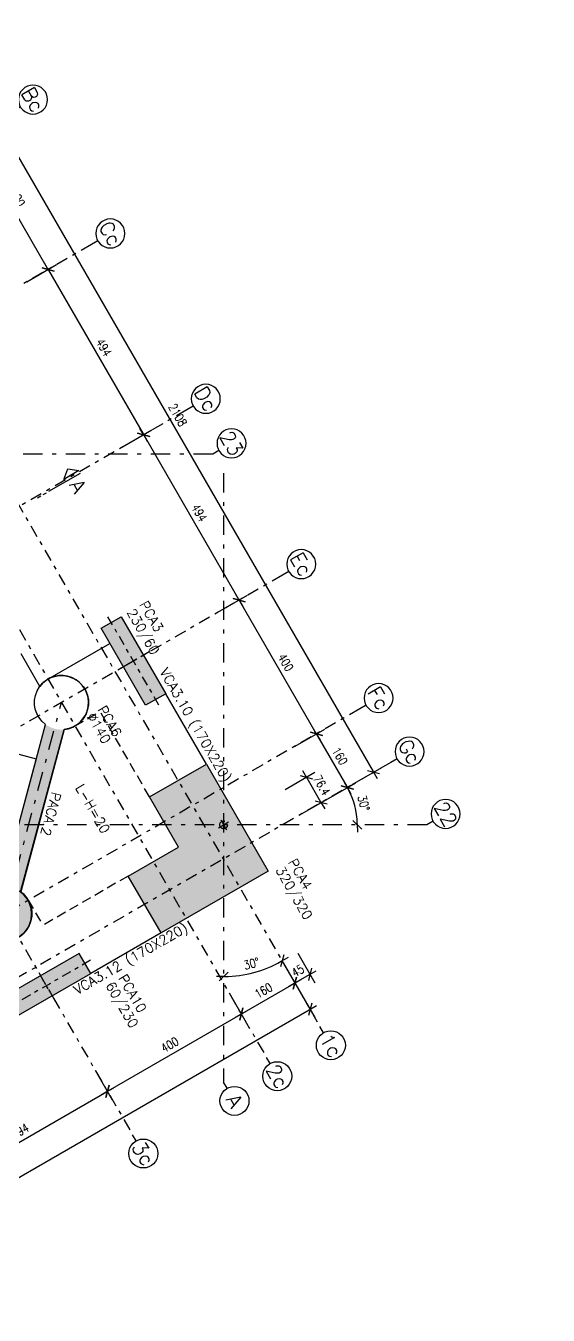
# Model space of a CAD drawing. Header units: metres. Extents: x 661733 to 661987, y 8168511 to 8168781.
# Drawn here: x 661953.37 to 661966.88, y 8168592.1 to 8168625.46 of the extents above; entities that cross this region are included whole.
import ezdxf
from ezdxf.enums import TextEntityAlignment as Align

# ---------------------------------------------------------------- set-up
doc = ezdxf.new("R2010")
doc.units = ezdxf.units.M
doc.header["$MEASUREMENT"] = 0
doc.linetypes.add('SPX-CAMPANARIO$0$DASHDOT2', pattern=[0.5, 0.25, -0.125, 0, -0.125])
doc.linetypes.add('SPX-CAMPANARIO$0$HIDDEN2', pattern=[0.1875, 0.125, -0.0625])
doc.layers.get('0').update_dxf_attribs({"linetype": 'CONTINUOUS'})
doc.layers.get('Defpoints').update_dxf_attribs({"linetype": 'CONTINUOUS'})
for name, color, linetype in [('SPX-CAMPANARIO$0$SP 00 Me1', 9, 'SPX-CAMPANARIO$0$DASHDOT2'), ('SPX-CAMPANARIO$0$SP0Me1', 9, 'SPX-CAMPANARIO$0$DASHDOT2'), ('SPX-CAMPANARIO$0$SP1CRT1', 3, 'CONTINUOUS'), ('SPX-CAMPANARIO$0$SP1INV1', 5, 'SPX-CAMPANARIO$0$HIDDEN2'), ('SPX-CAMPANARIO$0$SP1VST1', 2, 'CONTINUOUS'), ('SPX-CAMPANARIO$0$SP1VST3', 5, 'CONTINUOUS'), ('SPX-CAMPANARIO$0$SP3HT2', 254, 'CONTINUOUS'), ('SPX-CAMPANARIO$0$SP4DIM1', 5, 'CONTINUOUS'), ('SPX-CAMPANARIO$0$SP4TXT 2', 2, 'CONTINUOUS'), ('SPX-CAMPANARIO$0$SP4TXT4', 4, 'CONTINUOUS')]:
    doc.layers.add(name, color=color, linetype=linetype)
doc.styles.add('SPX-CAMPANARIO$0$SP_T-Geral', font='romans.shx')
doc.styles.add('SPX-CAMPANARIO$0$SP_TD_w.8', font='romans.shx', dxfattribs={"width": 0.8})
doc.dimstyles.new('SPX-CAMPANARIO$0$SP_D125cm_18', dxfattribs={"dimtxt": 0.225, "dimasz": 0.025, "dimexe": 0.25, "dimexo": 0.125, "dimgap": 0.125, "dimtad": 1, "dimdec": 1, "dimlfac": 100, "dimdsep": 46, "dimtxsty": 'SPX-CAMPANARIO$0$SP_TD_w.8', "dimblk": 'SPX-CAMPANARIO$0$TIC', "dimcen": 0.0125, "dimdle": 0.125, "dimclrt": 2, "dimadec": 3, "dimazin": 2, "dimtfac": 1, "dimtdec": 1, "dimtmove": 0, "dimatfit": 3, "dimfxl": 0.2, "dimtolj": 1, "dimtzin": 0, "dimarcsym": 0})

# ---------------------------------------------------------------- blocks, each defined once
blk = doc.blocks.new('*U61')
at = {"layer": 'SPX-CAMPANARIO$0$SP 00 Me1', "color": 0, "linetype": 'Continuous'}
blk.add_line((8.374916364184052e-15, -0.1500000000000909), (0, 0), dxfattribs=at)
blk.add_circle((2.512474909253946e-14, -0.4500000000000455), 0.3, dxfattribs=at)
at = {"layer": 'SPX-CAMPANARIO$0$SP 00 Me1', "color": 0, "linetype": 'Continuous', "style": 'SPX-CAMPANARIO$0$SP_T-Geral'}
blk.add_attdef('EIXO?', text='', height=0.3, dxfattribs=at).set_placement((2.512474909253692e-14, -0.45), align=Align.MIDDLE_CENTER)
blk = doc.blocks.new('SPX-CAMPANARIO$0$TIC')
at = {"color": 2, "linetype": 'Continuous'}
blk.add_line((4.59619407771256, 4.596194077712564), (-4.596194077712553, -4.596194077712553), dxfattribs=at)
at = {"color": 5}
blk.add_line((-1, 0), (7.5, 0), dxfattribs=at)
blk = doc.blocks.new('*D78')
at = {"layer": 'Defpoints', "color": 0, "linetype": 'Continuous', "transparency": 16777216}
for p in [(10.53933982830495, 15.02651978017764), (-10.53933983296156, 14.26674297356726), (10.53933982830495, 14.26674296129786)]:
    blk.add_point(p, dxfattribs=at)
at = {"layer": 'SPX-CAMPANARIO$0$SP4DIM1', "color": 0, "linetype": 'Continuous', "lineweight": -2, "transparency": 16777216}
for p, q in [((-10.53933983296156, 14.39174297356726), (-10.53933983296156, 15.27651978017764)), ((-10.51433983296156, 15.02651978017764), (10.51433982830495, 15.02651978017764)), ((10.53933982830495, 14.39174296129786), (10.53933982830495, 15.27651978017764))]:
    blk.add_line(p, q, dxfattribs=at)
at = {"layer": 'SPX-CAMPANARIO$0$SP4DIM1', "color": 0, "linetype": 'Continuous', "lineweight": -2, "transparency": 16777216, "xscale": 0.025, "yscale": 0.025, "zscale": 0.025, "rotation": 180}
blk.add_blockref('SPX-CAMPANARIO$0$TIC', (-10.53933983296156, 15.02651978017764), dxfattribs=at)
at = {"layer": 'SPX-CAMPANARIO$0$SP4DIM1', "color": 0, "linetype": 'Continuous', "lineweight": -2, "transparency": 16777216, "xscale": 0.025, "yscale": 0.025, "zscale": 0.025}
blk.add_blockref('SPX-CAMPANARIO$0$TIC', (10.53933982830495, 15.02651978017764), dxfattribs=at)
at = {"layer": 'SPX-CAMPANARIO$0$SP4DIM1', "color": 2, "linetype": 'Continuous', "transparency": 16777216, "insert": (-2.328305533817596e-09, 15.26401978017764), "char_height": 0.225, "attachment_point": 5, "style": 'SPX-CAMPANARIO$0$SP_TD_w.8'}
blk.add_mtext('\\A1;2108', dxfattribs=at)
blk = doc.blocks.new('*D79')
at = {"layer": 'Defpoints', "color": 0, "linetype": 'Continuous', "transparency": 16777216}
for p in [(-8.939339828677475, 14.24376711369759), (-8.939339828677475, 13.48399030615589), (-4.939339831471443, 13.48399030848419)]:
    blk.add_point(p, dxfattribs=at)
at = {"layer": 'SPX-CAMPANARIO$0$SP4DIM1', "color": 0, "linetype": 'Continuous', "lineweight": -2, "transparency": 16777216}
for p, q in [((-8.939339828677475, 13.60899030615589), (-8.939339828677475, 14.49376711369759)), ((-4.939339831471443, 13.60899030848419), (-4.939339831471443, 14.49376711369759)), ((-4.964339831471444, 14.24376711369759), (-8.914339828677475, 14.24376711369759))]:
    blk.add_line(p, q, dxfattribs=at)
at = {"layer": 'SPX-CAMPANARIO$0$SP4DIM1', "color": 0, "linetype": 'Continuous', "lineweight": -2, "transparency": 16777216, "xscale": 0.025, "yscale": 0.025, "zscale": 0.025, "rotation": 180}
blk.add_blockref('SPX-CAMPANARIO$0$TIC', (-8.939339828677475, 14.24376711369759), dxfattribs=at)
at = {"layer": 'SPX-CAMPANARIO$0$SP4DIM1', "color": 0, "linetype": 'Continuous', "lineweight": -2, "transparency": 16777216, "xscale": 0.025, "yscale": 0.025, "zscale": 0.025}
blk.add_blockref('SPX-CAMPANARIO$0$TIC', (-4.939339831471443, 14.24376711369759), dxfattribs=at)
at = {"layer": 'SPX-CAMPANARIO$0$SP4DIM1', "color": 2, "linetype": 'Continuous', "transparency": 16777216, "insert": (-6.939339830074459, 14.48126711369759), "char_height": 0.225, "attachment_point": 5, "style": 'SPX-CAMPANARIO$0$SP_TD_w.8'}
blk.add_mtext('\\A1;400', dxfattribs=at)
blk = doc.blocks.new('*D80')
at = {"layer": 'Defpoints', "color": 0, "linetype": 'Continuous', "transparency": 16777216}
for p in [(-1.924236953822741e-09, 14.24376711369759), (-4.939339831471443, 13.48399030848419), (-1.924237000345653e-09, 13.48399030560912)]:
    blk.add_point(p, dxfattribs=at)
at = {"layer": 'SPX-CAMPANARIO$0$SP4DIM1', "color": 0, "linetype": 'Continuous', "lineweight": -2, "transparency": 16777216}
for p, q in [((-4.939339831471443, 13.60899030848419), (-4.939339831471443, 14.49376711369759)), ((-1.92423699269161e-09, 13.60899030560912), (-1.924236938514656e-09, 14.49376711369759)), ((-4.914339831471443, 14.24376711369759), (-0.02500000192423696, 14.24376711369759))]:
    blk.add_line(p, q, dxfattribs=at)
at = {"layer": 'SPX-CAMPANARIO$0$SP4DIM1', "color": 0, "linetype": 'Continuous', "lineweight": -2, "transparency": 16777216, "xscale": 0.025, "yscale": 0.025, "zscale": 0.025, "rotation": 180}
blk.add_blockref('SPX-CAMPANARIO$0$TIC', (-4.939339831471443, 14.24376711369759), dxfattribs=at)
at = {"layer": 'SPX-CAMPANARIO$0$SP4DIM1', "color": 0, "linetype": 'Continuous', "lineweight": -2, "transparency": 16777216, "xscale": 0.025, "yscale": 0.025, "zscale": 0.025}
blk.add_blockref('SPX-CAMPANARIO$0$TIC', (-1.924236953822741e-09, 14.24376711369759), dxfattribs=at)
at = {"layer": 'SPX-CAMPANARIO$0$SP4DIM1', "color": 2, "linetype": 'Continuous', "transparency": 16777216, "insert": (-2.46966991669784, 14.48126711369759), "char_height": 0.225, "attachment_point": 5, "style": 'SPX-CAMPANARIO$0$SP_TD_w.8'}
blk.add_mtext('\\A1;494', dxfattribs=at)
blk = doc.blocks.new('*D81')
at = {"layer": 'Defpoints', "color": 0, "linetype": 'Continuous', "transparency": 16777216}
for p in [(4.939339827807744, 14.2437671122195), (-1.924236769923482e-09, 13.48399030560912), (4.939339827807744, 13.48399030273405)]:
    blk.add_point(p, dxfattribs=at)
at = {"layer": 'SPX-CAMPANARIO$0$SP4DIM1', "color": 0, "linetype": 'Continuous', "lineweight": -2, "transparency": 16777216}
for p, q in [((-1.92423676226944e-09, 13.60899030560912), (-1.924236708092485e-09, 14.4937671122195)), ((4.939339827807744, 13.60899030273405), (4.939339827807744, 14.4937671122195)), ((0.02499999807576328, 14.2437671122195), (4.914339827807744, 14.2437671122195))]:
    blk.add_line(p, q, dxfattribs=at)
at = {"layer": 'SPX-CAMPANARIO$0$SP4DIM1', "color": 0, "linetype": 'Continuous', "lineweight": -2, "transparency": 16777216, "xscale": 0.025, "yscale": 0.025, "zscale": 0.025, "rotation": 180}
blk.add_blockref('SPX-CAMPANARIO$0$TIC', (-1.92423672340057e-09, 14.2437671122195), dxfattribs=at)
at = {"layer": 'SPX-CAMPANARIO$0$SP4DIM1', "color": 0, "linetype": 'Continuous', "lineweight": -2, "transparency": 16777216, "xscale": 0.025, "yscale": 0.025, "zscale": 0.025}
blk.add_blockref('SPX-CAMPANARIO$0$TIC', (4.939339827807744, 14.2437671122195), dxfattribs=at)
at = {"layer": 'SPX-CAMPANARIO$0$SP4DIM1', "color": 2, "linetype": 'Continuous', "transparency": 16777216, "insert": (2.469669912941754, 14.4812671122195), "char_height": 0.225, "attachment_point": 5, "style": 'SPX-CAMPANARIO$0$SP_TD_w.8'}
blk.add_mtext('\\A1;494', dxfattribs=at)
blk = doc.blocks.new('*D82')
at = {"layer": 'Defpoints', "color": 0, "linetype": 'Continuous', "transparency": 16777216}
for p in [(8.93933982681483, 14.24376711369759), (4.939339827807744, 13.48399030708721), (8.93933982681483, 13.4839903047589)]:
    blk.add_point(p, dxfattribs=at)
at = {"layer": 'SPX-CAMPANARIO$0$SP4DIM1', "color": 0, "linetype": 'Continuous', "lineweight": -2, "transparency": 16777216}
for p, q in [((4.939339827807744, 13.60899030708721), (4.939339827807744, 14.49376711369759)), ((8.93933982681483, 13.6089903047589), (8.93933982681483, 14.49376711369759)), ((4.964339827807745, 14.24376711369759), (8.91433982681483, 14.24376711369759))]:
    blk.add_line(p, q, dxfattribs=at)
at = {"layer": 'SPX-CAMPANARIO$0$SP4DIM1', "color": 0, "linetype": 'Continuous', "lineweight": -2, "transparency": 16777216, "xscale": 0.025, "yscale": 0.025, "zscale": 0.025, "rotation": 180}
blk.add_blockref('SPX-CAMPANARIO$0$TIC', (4.939339827807744, 14.24376711369759), dxfattribs=at)
at = {"layer": 'SPX-CAMPANARIO$0$SP4DIM1', "color": 0, "linetype": 'Continuous', "lineweight": -2, "transparency": 16777216, "xscale": 0.025, "yscale": 0.025, "zscale": 0.025}
blk.add_blockref('SPX-CAMPANARIO$0$TIC', (8.93933982681483, 14.24376711369759), dxfattribs=at)
at = {"layer": 'SPX-CAMPANARIO$0$SP4DIM1', "color": 2, "linetype": 'Continuous', "transparency": 16777216, "insert": (6.939339827311287, 14.48126711369759), "char_height": 0.225, "attachment_point": 5, "style": 'SPX-CAMPANARIO$0$SP_TD_w.8'}
blk.add_mtext('\\A1;400', dxfattribs=at)
blk = doc.blocks.new('*D83')
at = {"layer": 'Defpoints', "color": 0, "linetype": 'Continuous', "transparency": 16777216}
for p in [(10.53933982830495, 14.24376711369759), (8.93933982681483, 13.48399030708721), (10.53933982830495, 13.48399030560595)]:
    blk.add_point(p, dxfattribs=at)
at = {"layer": 'SPX-CAMPANARIO$0$SP4DIM1', "color": 0, "linetype": 'Continuous', "lineweight": -2, "transparency": 16777216}
for p, q in [((8.93933982681483, 13.60899030708721), (8.93933982681483, 14.49376711369759)), ((10.53933982830495, 13.60899030560595), (10.53933982830495, 14.49376711369759)), ((8.96433982681483, 14.24376711369759), (10.51433982830495, 14.24376711369759))]:
    blk.add_line(p, q, dxfattribs=at)
at = {"layer": 'SPX-CAMPANARIO$0$SP4DIM1', "color": 0, "linetype": 'Continuous', "lineweight": -2, "transparency": 16777216, "xscale": 0.025, "yscale": 0.025, "zscale": 0.025, "rotation": 180}
blk.add_blockref('SPX-CAMPANARIO$0$TIC', (8.93933982681483, 14.24376711369759), dxfattribs=at)
at = {"layer": 'SPX-CAMPANARIO$0$SP4DIM1', "color": 0, "linetype": 'Continuous', "lineweight": -2, "transparency": 16777216, "xscale": 0.025, "yscale": 0.025, "zscale": 0.025}
blk.add_blockref('SPX-CAMPANARIO$0$TIC', (10.53933982830495, 14.24376711369759), dxfattribs=at)
at = {"layer": 'SPX-CAMPANARIO$0$SP4DIM1', "color": 2, "linetype": 'Continuous', "transparency": 16777216, "insert": (9.739339827559888, 14.48126711369759), "char_height": 0.225, "attachment_point": 5, "style": 'SPX-CAMPANARIO$0$SP_TD_w.8'}
blk.add_mtext('\\A1;160', dxfattribs=at)
blk = doc.blocks.new('*D87')
at = {"layer": 'Defpoints', "color": 0, "linetype": 'Continuous', "transparency": 16777216}
for p in [(13.48399030319654, 4.93933982158227), (14.24376711268202, 4.939339821582271), (13.48399030274024, -8.14971176621029e-09)]:
    blk.add_point(p, dxfattribs=at)
at = {"layer": 'SPX-CAMPANARIO$0$SP4DIM1', "color": 0, "linetype": 'Continuous', "lineweight": -2, "transparency": 16777216}
for p, q in [((13.60899030319654, 4.93933982158227), (14.49376711268202, 4.939339821582271)), ((14.24376711268202, 0.02499999185028837), (14.24376711268202, 4.914339821582271)), ((13.60899030274024, -8.149711746108757e-09), (14.49376711268202, -8.149711603825794e-09))]:
    blk.add_line(p, q, dxfattribs=at)
at = {"layer": 'SPX-CAMPANARIO$0$SP4DIM1', "color": 0, "linetype": 'Continuous', "lineweight": -2, "transparency": 16777216, "xscale": 0.025, "yscale": 0.025, "zscale": 0.025}
for p, rotation in [((14.24376711268202, 4.939339821582271), 90), ((14.24376711268202, -8.149711644028861e-09), 270)]:
    blk.add_blockref('SPX-CAMPANARIO$0$TIC', p, dxfattribs=dict(at, rotation=rotation))
at = {"layer": 'SPX-CAMPANARIO$0$SP4DIM1', "color": 2, "linetype": 'Continuous', "transparency": 16777216, "insert": (14.00626711268202, 2.469669906716275), "char_height": 0.225, "attachment_point": 5, "rotation": 90, "style": 'SPX-CAMPANARIO$0$SP_TD_w.8'}
blk.add_mtext('\\A1;494', dxfattribs=at)
blk = doc.blocks.new('*D88')
at = {"layer": 'Defpoints', "color": 0, "linetype": 'Continuous', "transparency": 16777216}
for p in [(13.48399030791922, 8.939339820589357), (14.24376711685793, 8.939339820589357), (13.4839903075497, 4.93933982158227)]:
    blk.add_point(p, dxfattribs=at)
at = {"layer": 'SPX-CAMPANARIO$0$SP4DIM1', "color": 0, "linetype": 'Continuous', "lineweight": -2, "transparency": 16777216}
for p, q in [((13.60899030791922, 8.939339820589357), (14.49376711685793, 8.939339820589357)), ((14.24376711685793, 4.964339821582271), (14.24376711685793, 8.914339820589356)), ((13.6089903075497, 4.93933982158227), (14.49376711685793, 4.939339821582271))]:
    blk.add_line(p, q, dxfattribs=at)
at = {"layer": 'SPX-CAMPANARIO$0$SP4DIM1', "color": 0, "linetype": 'Continuous', "lineweight": -2, "transparency": 16777216, "xscale": 0.025, "yscale": 0.025, "zscale": 0.025}
for p, rotation in [((14.24376711685793, 8.939339820589357), 90), ((14.24376711685793, 4.939339821582271), 270)]:
    blk.add_blockref('SPX-CAMPANARIO$0$TIC', p, dxfattribs=dict(at, rotation=rotation))
at = {"layer": 'SPX-CAMPANARIO$0$SP4DIM1', "color": 2, "linetype": 'Continuous', "transparency": 16777216, "insert": (14.00626711685793, 6.939339821085809), "char_height": 0.225, "attachment_point": 5, "rotation": 90, "style": 'SPX-CAMPANARIO$0$SP_TD_w.8'}
blk.add_mtext('\\A1;400', dxfattribs=at)
blk = doc.blocks.new('*D89')
at = {"layer": 'Defpoints', "color": 0, "linetype": 'Continuous', "transparency": 16777216}
for p in [(13.48399030984539, 10.53933982207947), (14.24376711793706, 10.53933982207947), (13.48399031024753, 8.939339820589357)]:
    blk.add_point(p, dxfattribs=at)
at = {"layer": 'SPX-CAMPANARIO$0$SP4DIM1', "color": 0, "linetype": 'Continuous', "lineweight": -2, "transparency": 16777216}
for p, q in [((13.60899030984539, 10.53933982207947), (14.49376711793706, 10.53933982207947)), ((14.24376711793706, 8.964339820589357), (14.24376711793706, 10.51433982207947)), ((13.60899031024753, 8.939339820589357), (14.49376711793706, 8.939339820589357))]:
    blk.add_line(p, q, dxfattribs=at)
at = {"layer": 'SPX-CAMPANARIO$0$SP4DIM1', "color": 0, "linetype": 'Continuous', "lineweight": -2, "transparency": 16777216, "xscale": 0.025, "yscale": 0.025, "zscale": 0.025}
for p, rotation in [((14.24376711793706, 10.53933982207947), 90), ((14.24376711793706, 8.939339820589357), 270)]:
    blk.add_blockref('SPX-CAMPANARIO$0$TIC', p, dxfattribs=dict(at, rotation=rotation))
at = {"layer": 'SPX-CAMPANARIO$0$SP4DIM1', "color": 2, "linetype": 'Continuous', "transparency": 16777216, "insert": (14.00626711793706, 9.73933982133441), "char_height": 0.225, "attachment_point": 5, "rotation": 90, "style": 'SPX-CAMPANARIO$0$SP_TD_w.8'}
blk.add_mtext('\\A1;160', dxfattribs=at)
blk = doc.blocks.new('*D90')
at = {"layer": 'Defpoints', "color": 0, "linetype": 'Continuous', "transparency": 16777216}
for p in [(14.2667429655373, 10.53933982155154), (15.02651978441712, 10.53933982155154), (14.26674296359006, -10.53933983971497)]:
    blk.add_point(p, dxfattribs=at)
at = {"layer": 'SPX-CAMPANARIO$0$SP4DIM1', "color": 0, "linetype": 'Continuous', "lineweight": -2, "transparency": 16777216}
for p, q in [((14.3917429655373, 10.53933982155154), (15.27651978441712, 10.53933982155154)), ((15.02651978441712, -10.51433983971497), (15.02651978441712, 10.51433982155154)), ((14.39174296359006, -10.53933983971497), (15.27651978441712, -10.53933983971497))]:
    blk.add_line(p, q, dxfattribs=at)
at = {"layer": 'SPX-CAMPANARIO$0$SP4DIM1', "color": 0, "linetype": 'Continuous', "lineweight": -2, "transparency": 16777216, "xscale": 0.025, "yscale": 0.025, "zscale": 0.025}
for p, rotation in [((15.02651978441712, 10.53933982155154), 90), ((15.02651978441712, -10.53933983971497), 270)]:
    blk.add_blockref('SPX-CAMPANARIO$0$TIC', p, dxfattribs=dict(at, rotation=rotation))
at = {"layer": 'SPX-CAMPANARIO$0$SP4DIM1', "color": 2, "linetype": 'Continuous', "transparency": 16777216, "insert": (14.78901978441712, -9.081716714834616e-09), "char_height": 0.225, "attachment_point": 5, "rotation": 90, "style": 'SPX-CAMPANARIO$0$SP_TD_w.8'}
blk.add_mtext('\\A1;2108', dxfattribs=at)
blk = doc.blocks.new('*D91')
at = {"layer": 'Defpoints', "color": 0, "linetype": 'Continuous', "transparency": 16777216}
for p in [(10.53933982830495, 15.53933982923627), (12.40270331296169, 15.53933982830494), (11.19980247199786, 14.12650588083044), (-5.020952300990981, -14.63931541889906), (10.53933982830495, -14.63931541889906)]:
    blk.add_point(p, dxfattribs=at)
at = {"layer": 'SPX-CAMPANARIO$0$SP4DIM1', "color": 0, "linetype": 'Continuous', "lineweight": -2, "transparency": 16777216}
blk.add_arc((10.53933982830495, 12.3118997635086), 1.931063506137405, 60.74176849085688, 89.25823025154367, dxfattribs=at)
at = {"layer": 'SPX-CAMPANARIO$0$SP4DIM1', "color": 0, "linetype": 'Continuous', "lineweight": -2, "transparency": 16777216, "xscale": 0.025, "yscale": 0.025, "zscale": 0.025}
for p, rotation in [((10.53933982830495, 14.242963269646), 179.6291151257718), ((11.50487161808048, 13.98424979495194), 330.3708836166287)]:
    blk.add_blockref('SPX-CAMPANARIO$0$TIC', p, dxfattribs=dict(at, rotation=rotation))
at = {"layer": 'SPX-CAMPANARIO$0$SP4DIM1', "color": 2, "linetype": 'Continuous', "transparency": 16777216, "insert": (11.10060538719584, 14.40657125387501), "char_height": 0.225, "attachment_point": 5, "rotation": 344.99999937120026, "style": 'SPX-CAMPANARIO$0$SP_TD_w.8'}
blk.add_mtext('\\A1;30°', dxfattribs=at)
blk = doc.blocks.new('*D92')
at = {"layer": 'Defpoints', "color": 0, "linetype": 'Continuous', "transparency": 16777216}
for p in [(1.895115945769265, 15.53933982830494), (-14.63931542541832, 10.53933983085618), (15.53933983109891, 10.53933982271701), (13.39672653883932, 9.505170608980052), (15.53933983016759, 7.661843483356268)]:
    blk.add_point(p, dxfattribs=at)
at = {"layer": 'SPX-CAMPANARIO$0$SP4DIM1', "color": 0, "linetype": 'Continuous', "lineweight": -2, "transparency": 16777216}
blk.add_arc((10.55536997732336, 10.53933982406118), 3.023708497043206, 330.473722401157, 359.5262775443127, dxfattribs=at)
at = {"layer": 'SPX-CAMPANARIO$0$SP4DIM1', "color": 0, "linetype": 'Continuous', "lineweight": -2, "transparency": 16777216, "xscale": 0.025, "yscale": 0.025, "zscale": 0.025}
for p, rotation in [((13.57907847436657, 10.53933982324569), 89.76313876443008), ((13.17397834837051, 9.027485573753598), 240.2368611810396)]:
    blk.add_blockref('SPX-CAMPANARIO$0$TIC', p, dxfattribs=dict(at, rotation=rotation))
at = {"layer": 'SPX-CAMPANARIO$0$SP4DIM1', "color": 2, "linetype": 'Continuous', "transparency": 16777216, "insert": (13.24664072170028, 9.81821600011925), "char_height": 0.225, "attachment_point": 5, "rotation": 74.99999997273477, "style": 'SPX-CAMPANARIO$0$SP_TD_w.8'}
blk.add_mtext('\\A1;30°', dxfattribs=at)
blk = doc.blocks.new('*D93')
at = {"layer": 'Defpoints', "color": 0, "linetype": 'Continuous', "transparency": 16777216}
for p in [(10.53933982830495, 13.46101444721754), (9.775806368193072, 12.70123764060716), (10.53933982830495, 12.7012376391259)]:
    blk.add_point(p, dxfattribs=at)
at = {"layer": 'SPX-CAMPANARIO$0$SP4DIM1', "color": 0, "linetype": 'Continuous', "lineweight": -2, "transparency": 16777216}
for p, q in [((9.775806368193072, 12.82623764060716), (9.775806368193072, 13.71101444721754)), ((10.53933982830495, 12.8262376391259), (10.53933982830495, 13.71101444721754)), ((9.800806368193072, 13.46101444721754), (10.51433982830495, 13.46101444721754))]:
    blk.add_line(p, q, dxfattribs=at)
at = {"layer": 'SPX-CAMPANARIO$0$SP4DIM1', "color": 0, "linetype": 'Continuous', "lineweight": -2, "transparency": 16777216, "xscale": 0.025, "yscale": 0.025, "zscale": 0.025, "rotation": 180}
blk.add_blockref('SPX-CAMPANARIO$0$TIC', (9.775806368193072, 13.46101444721754), dxfattribs=at)
at = {"layer": 'SPX-CAMPANARIO$0$SP4DIM1', "color": 0, "linetype": 'Continuous', "lineweight": -2, "transparency": 16777216, "xscale": 0.025, "yscale": 0.025, "zscale": 0.025}
blk.add_blockref('SPX-CAMPANARIO$0$TIC', (10.53933982830495, 13.46101444721754), dxfattribs=at)
at = {"layer": 'SPX-CAMPANARIO$0$SP4DIM1', "color": 2, "linetype": 'Continuous', "transparency": 16777216, "insert": (10.15757309824901, 13.69851444721754), "char_height": 0.225, "attachment_point": 5, "style": 'SPX-CAMPANARIO$0$SP_TD_w.8'}
blk.add_mtext('\\A1;76.4', dxfattribs=at)
blk = doc.blocks.new('*D94')
at = {"layer": 'Defpoints', "color": 0, "linetype": 'Continuous', "transparency": 16777216}
for p in [(13.48399031024752, 10.98942108435192), (13.48399030984539, 10.53933982207947), (14.24376711793708, 10.53933982207947)]:
    blk.add_point(p, dxfattribs=at)
at = {"layer": 'SPX-CAMPANARIO$0$SP4DIM1', "color": 0, "linetype": 'Continuous', "lineweight": -2, "transparency": 16777216}
for p, q in [((13.60899031024752, 10.98942108435192), (14.49376711793708, 10.98942108435192)), ((14.24376711793708, 10.96442108435192), (14.24376711793708, 10.56433982207947)), ((13.60899030984539, 10.53933982207947), (14.49376711793708, 10.53933982207947))]:
    blk.add_line(p, q, dxfattribs=at)
at = {"layer": 'SPX-CAMPANARIO$0$SP4DIM1', "color": 0, "linetype": 'Continuous', "lineweight": -2, "transparency": 16777216, "xscale": 0.025, "yscale": 0.025, "zscale": 0.025}
for p, rotation in [((14.24376711793708, 10.98942108435192), 90), ((14.24376711793708, 10.53933982207947), 270)]:
    blk.add_blockref('SPX-CAMPANARIO$0$TIC', p, dxfattribs=dict(at, rotation=rotation))
at = {"layer": 'SPX-CAMPANARIO$0$SP4DIM1', "color": 2, "linetype": 'Continuous', "transparency": 16777216, "insert": (14.00626711793708, 10.76438045321569), "char_height": 0.225, "attachment_point": 5, "rotation": 90, "style": 'SPX-CAMPANARIO$0$SP_TD_w.8'}
blk.add_mtext('\\A1;45', dxfattribs=at)
blk = doc.blocks.new('SPX-CAMPANARIO$0$SP_P_140')
at = {"layer": 'SPX-CAMPANARIO$0$SP3HT2', "linetype": 'Continuous'}
h = blk.add_hatch(color=256, dxfattribs=at)
h.dxf.hatch_style = 1
edge = h.paths.add_edge_path()
edge.add_arc((0, 0), 0.6999999999827026, 0, 360)
at = {"layer": 'Defpoints'}
for p, q in [((-0.04999999981373549, 0), (0.05000000074505806, -9.313225746154785e-10)), ((-9.313225746154785e-10, -0.04999999981373549), (-9.313225746154785e-10, 0.04999999981373549))]:
    blk.add_line(p, q, dxfattribs=at)
at = {"layer": 'SPX-CAMPANARIO$0$SP1CRT1', "ltscale": 10}
blk.add_circle((0, 0), 0.6999999999827026, dxfattribs=at)
blk = doc.blocks.new('SPX-CAMPANARIO$0$SP_P_L')
at = {"layer": 'SPX-CAMPANARIO$0$SP3HT2', "ltscale": 10}
h = blk.add_hatch(color=256, dxfattribs=at)
h.dxf.hatch_style = 1
h.paths.add_polyline_path([(-2.349999999976717, 0.8500000089406967), (0.8499999999767169, 0.8500000089406967), (0.8499999999767169, -2.349999991245568), (-0.8499999999767169, -2.349999991245568), (-0.8499999999767169, -0.8499999912455678), (-2.349999999976717, -0.8499999921768904)])
at = {"layer": 'SPX-CAMPANARIO$0$SP1CRT1', "ltscale": 10}
blk.add_lwpolyline([(-2.349999999976717, 0.8500000089406967), (0.8499999999767169, 0.8500000089406967), (0.8499999999767169, -2.349999991245568), (-0.8499999999767169, -2.349999991245568), (-0.8499999999767169, -0.8499999912455678), (-2.349999999976717, -0.8499999921768904), (-2.349999999976717, 0.8500000089406967)], dxfattribs=at)
blk = doc.blocks.new('SPX-CAMPANARIO$0$SP_P_60_230')
at = {"layer": 'SPX-CAMPANARIO$0$SP3HT2', "linetype": 'Continuous'}
h = blk.add_hatch(color=256, dxfattribs=at)
h.dxf.hatch_style = 1
h.paths.add_polyline_path([(-0.3000000007450581, -1.230000001378357), (0.2999999998137355, -1.230000001378357), (0.300000000745058, 1.069999998621642), (-0.2999999998137355, 1.069999998621642)])
at = {"layer": 'SPX-CAMPANARIO$0$SP0Me1'}
for p, q in [((-5.551115123125783e-17, 1.239999995753169), (9.313225746154785e-10, -1.399999999441206)), ((0.4699999978765845, -0.0800000013783575), (-0.469999996945262, -0.0800000013783575))]:
    blk.add_line(p, q, dxfattribs=at)
at = {"layer": 'SPX-CAMPANARIO$0$SP1CRT1', "ltscale": 10}
blk.add_lwpolyline([(-0.3000000007450581, -1.230000001378357), (0.2999999998137355, -1.230000001378357), (0.300000000745058, 1.069999998621642), (-0.2999999998137355, 1.069999998621642)], close=True, dxfattribs=at)
blk = doc.blocks.new('SPX-CAMPANARIO$0$ELEV01')
at = {"layer": 'SPX-CAMPANARIO$0$SP1VST1'}
for points in [[(-7.639565990306437, 5.87651779782027), (-5.968244169838727, 4.205195969901979), (-4.200477211736143, 5.97296292707324), (-5.871799036860466, 7.644284752197564)], [(7.639565980993211, 5.876517805270851), (5.968244162388146, 4.205195975489914), (4.200477202422917, 5.972962931729853), (5.871799025684595, 7.644284756854177)]]:
    blk.add_lwpolyline(points, close=True, dxfattribs=at)
at = {"layer": 'SPX-CAMPANARIO$0$SP1VST3'}
for points in [[(-5.871799037791789, 6.93717797100544), (-6.932459209114313, 5.876517796888947), (-5.968244167976081, 4.912302752025425), (-6.611035347916186, 5.876517796888947), (-5.871799038723111, 6.93717797100544)], [(5.871799026615918, 6.937177976593375), (6.932459199801087, 5.876517802476883), (5.968244160525501, 4.912302758544683), (6.61103533860296, 5.876517803408206), (5.871799028478563, 6.937177976593375)]]:
    blk.add_lwpolyline(points, dxfattribs=at)
blk = doc.blocks.new('SPX-CAMPANARIO$0$SP_IND_CORTE2')
for p, q in [((-0.2700000000004366, 0), (-1.020000000000437, 0)), ((-0.1350000000002183, 0), (-0.2099999999991269, 0)), ((0, 0), (-0.0750000000007276, 0))]:
    blk.add_line(p, q)
blk.add_lwpolyline([(-1.020000000000437, 0.06000000000000227), (-0.6599999999998545, 0.06000000000000227), (-0.8400000000001455, 0.210000000000008)], close=True)
at = {"style": 'SPX-CAMPANARIO$0$SP_T-Geral'}
blk.add_attdef('1', text='', height=0.3, dxfattribs=at).set_placement((-0.8400000000001455, -0.1999999999999886), align=Align.MIDDLE_CENTER)
blk = doc.blocks.new('SPX-CAMPANARIO$0$PILAR')
at = {"layer": 'SPX-CAMPANARIO$0$SP3HT2', "linetype": 'Continuous'}
h = blk.add_hatch(color=256, dxfattribs=at)
h.dxf.hatch_style = 1
edge = h.paths.add_edge_path()
edge.add_arc((-6743374.729457063, 4657573.214793112), 0.6999999999827026, -3.81666561775622e-14, 360)
at = {"layer": 'SPX-CAMPANARIO$0$SP3HT2'}
h = blk.add_hatch(color=256, dxfattribs=at)
h.dxf.hatch_style = 1
h.paths.add_polyline_path([(-6743375.224431809, 4657572.719818367, -0.09155635193486063), (-6743375.368564808, 4657572.929238758), (-6743378.443902706, 4657569.853900857, -0.09155635130964639), (-6743378.234482314, 4657569.709767859)])
h.paths.add_polyline_path([(-6743375.015011419, 4657572.575685368, -0.09155635213007644), (-6743375.22443181, 4657572.719818367), (-6743378.234482314, 4657569.709767859, -0.09155635238398802), (-6743378.090349317, 4657569.500347466)])
at = {"layer": 'SPX-CAMPANARIO$0$SP3HT2', "linetype": 'Continuous'}
h = blk.add_hatch(color=256, dxfattribs=at)
h.dxf.hatch_style = 1
edge = h.paths.add_edge_path()
edge.add_arc((-6743378.729457062, 4657569.214793111), 0.6999999999827026, -3.81666561775622e-14, 360)
at = {"layer": 'SPX-CAMPANARIO$0$SP 00 Me1', "ltscale": 2}
blk.add_line((-6743378.729457062, 4657569.214793111), (-6743374.729457063, 4657573.214793112), dxfattribs=at)
at = {"layer": 'SPX-CAMPANARIO$0$SP1CRT1'}
for p, q in [((-6743375.368564808, 4657572.929238758), (-6743378.443902706, 4657569.853900856)), ((-6743378.090349315, 4657569.500347466), (-6743375.015011418, 4657572.575685366))]:
    blk.add_line(p, q, dxfattribs=at)
at = {"layer": 'SPX-CAMPANARIO$0$SP1CRT1', "ltscale": 10}
for centre, start, end in [((-6743374.729457063, 4657573.214793112), 245.9248324788703, 204.0751675803867), ((-6743378.729457062, 4657569.214793111), 65.92483217262922, 24.07516739542888)]:
    blk.add_arc(centre, 0.6999999999827026, start, end, dxfattribs=at)
blk = doc.blocks.new('SPX-CAMPANARIO$0$SP_EIXOS_CAMP')
at = {"layer": 'SPX-CAMPANARIO$0$SP0Me1', "ltscale": 2}
for p, q in [((1.329643950142471, 15.53933982830494), (-14.63931542541832, -12.11970775347996)), ((12.40270331296169, 15.53933982830494), (-5.020952300990981, -14.63931541889906)), ((1.895115945769266, 15.53933982830494), (15.53933983016759, 7.661843483356268)), ((9.775806368193072, 10.83942108435192), (9.775806368193072, 11.13942108435192)), ((9.625806368193071, 10.98942108435192), (9.925806368193072, 10.98942108435192))]:
    blk.add_line(p, q, dxfattribs=at)
at = {"layer": 'SPX-CAMPANARIO$0$SP0Me1', "ltscale": 1.25}
for p, q in [((-4.939339831471443, 15.53933982830495), (-4.939339831471443, -14.63931541889906)), ((-1.862645149230957e-09, 15.53933982923627), (-2.766997046325639e-09, -14.63931541889906)), ((4.939339827746153, 15.53933982830495), (4.939339828650505, -14.63931541889906)), ((8.93933982681483, 15.53933982830495), (8.93933982681483, -14.63931541889906)), ((10.53933982830495, 15.53933982923627), (10.53933982830495, -14.63931541889906)), ((-14.63931542541832, 10.53933983085618), (15.53933983109891, 10.53933982271701)), ((-14.63931542541832, 8.939339843335901), (15.53933983016759, 8.939339835196733)), ((-14.63931542541832, 4.939339844240252), (15.53933983109891, 4.939339835196733))]:
    blk.add_line(p, q, dxfattribs=at)
at = {"layer": 'SPX-CAMPANARIO$0$SP0Me1', "ltscale": 2}
blk.add_circle((9.775806368193072, 10.98942108435191), 0.1, dxfattribs=at)
at = {"layer": 'SPX-CAMPANARIO$0$SP0Me1'}
ref = blk.add_blockref('*U61', (-8.939339839223399, 15.53933733046055), dxfattribs=dict(at, xscale=-1.25, yscale=1.25, zscale=1.25, rotation=180))
ref.add_attrib('EIXO?', 'Bc', dxfattribs={"layer": 'SPX-CAMPANARIO$0$SP 00 Me1', "color": 0, "linetype": 'Continuous', "height": 0.3750000000000001, "rotation": 3.201653208998473e-08, "style": 'SPX-CAMPANARIO$0$SP_T-Geral'}).set_placement((-8.93933983779149, 16.10183732952922), align=Align.MIDDLE_CENTER)
ref = blk.add_blockref('*U61', (-4.939339840154721, 15.53933733269572), dxfattribs=dict(at, xscale=-1.25, yscale=1.25, zscale=1.25, rotation=180))
ref.add_attrib('EIXO?', 'Cc', dxfattribs={"layer": 'SPX-CAMPANARIO$0$SP 00 Me1', "color": 0, "linetype": 'Continuous', "height": 0.3750000000000001, "rotation": 3.201653208998473e-08, "style": 'SPX-CAMPANARIO$0$SP_T-Geral'}).set_placement((-4.939339841051119, 16.1018373317644), align=Align.MIDDLE_CENTER)
ref = blk.add_blockref('*U61', (-1.054592273617995e-08, 15.53933733545579), dxfattribs=dict(at, xscale=-1.25, yscale=1.25, zscale=1.25, rotation=180))
ref.add_attrib('EIXO?', 'Dc', dxfattribs={"layer": 'SPX-CAMPANARIO$0$SP 00 Me1', "color": 0, "linetype": 'Continuous', "height": 0.3750000000000001, "rotation": 3.201653208998473e-08, "style": 'SPX-CAMPANARIO$0$SP_T-Geral'}).set_placement((-1.086024398189167e-08, 16.10183733568862), align=Align.MIDDLE_CENTER)
ref = blk.add_blockref('*U61', (1.329643950142471, 15.53933982830494), dxfattribs=dict(at, xscale=-1.25, yscale=1.25, zscale=1.25, rotation=180))
ref.add_attrib('EIXO?', '23', dxfattribs={"layer": 'SPX-CAMPANARIO$0$SP 00 Me1', "color": 0, "linetype": 'Continuous', "height": 0.3750000000000001, "rotation": 3.201653208998473e-08, "style": 'SPX-CAMPANARIO$0$SP_T-Geral'}).set_placement((1.32964394982815, 16.10183982853777), align=Align.MIDDLE_CENTER)
ref = blk.add_blockref('*U61', (4.939339819062875, 15.53933733728454), dxfattribs=dict(at, xscale=-1.25, yscale=1.25, zscale=1.25, rotation=180))
ref.add_attrib('EIXO?', 'Ec', dxfattribs={"layer": 'SPX-CAMPANARIO$0$SP 00 Me1', "color": 0, "linetype": 'Continuous', "height": 0.3750000000000001, "rotation": 3.201653208998473e-08, "style": 'SPX-CAMPANARIO$0$SP_T-Geral'}).set_placement((4.939339819912707, 16.10183733751737), align=Align.MIDDLE_CENTER)
ref = blk.add_blockref('*U61', (8.939339818131552, 15.53933733951971), dxfattribs=dict(at, xscale=-1.25, yscale=1.25, zscale=1.25, rotation=180))
ref.add_attrib('EIXO?', 'Fc', dxfattribs={"layer": 'SPX-CAMPANARIO$0$SP 00 Me1', "color": 0, "linetype": 'Continuous', "height": 0.3750000000000001, "rotation": 3.201653208998473e-08, "style": 'SPX-CAMPANARIO$0$SP_T-Geral'}).set_placement((8.939339817817231, 16.10183734033461), align=Align.MIDDLE_CENTER)
ref = blk.add_blockref('*U61', (10.53933981962167, 15.53933734134511), dxfattribs=dict(at, xscale=-1.25, yscale=1.25, zscale=1.25, rotation=180))
ref.add_attrib('EIXO?', 'Gc', dxfattribs={"layer": 'SPX-CAMPANARIO$0$SP 00 Me1', "color": 0, "linetype": 'Continuous', "height": 0.3750000000000001, "rotation": 3.201653208998473e-08, "style": 'SPX-CAMPANARIO$0$SP_T-Geral'}).set_placement((10.53933981988942, 16.10183734041378), align=Align.MIDDLE_CENTER)
ref = blk.add_blockref('*U61', (12.40270331296169, 15.53933982830494), dxfattribs=dict(at, xscale=-1.25, yscale=1.25, zscale=1.25, rotation=180))
ref.add_attrib('EIXO?', '22', dxfattribs={"layer": 'SPX-CAMPANARIO$0$SP 00 Me1', "color": 0, "linetype": 'Continuous', "height": 0.3750000000000001, "rotation": 3.201653208998473e-08, "style": 'SPX-CAMPANARIO$0$SP_T-Geral'}).set_placement((12.40270331264737, 16.10183982853777), align=Align.MIDDLE_CENTER)
ref = blk.add_blockref('*U61', (15.53933733142912, 10.53933983109891), dxfattribs=dict(at, xscale=1.25, yscale=1.25, zscale=1.25, rotation=90))
ref.add_attrib('EIXO?', '1c', dxfattribs={"layer": 'SPX-CAMPANARIO$0$SP 00 Me1', "color": 0, "linetype": 'Continuous', "height": 0.3749999999999998, "rotation": 5.336085289072461e-08, "style": 'SPX-CAMPANARIO$0$SP_T-Geral'}).set_placement((16.10183733166195, 10.53933983109891), align=Align.MIDDLE_CENTER)
ref = blk.add_blockref('*U61', (15.53933733142912, 8.939339843578637), dxfattribs=dict(at, xscale=1.25, yscale=1.25, zscale=1.25, rotation=90))
ref.add_attrib('EIXO?', '2c', dxfattribs={"layer": 'SPX-CAMPANARIO$0$SP 00 Me1', "color": 0, "linetype": 'Continuous', "height": 0.3749999999999998, "rotation": 5.336085289072461e-08, "style": 'SPX-CAMPANARIO$0$SP_T-Geral'}).set_placement((16.10183733107988, 8.939339843578637), align=Align.MIDDLE_CENTER)
ref = blk.add_blockref('*U61', (15.53933733142913, 7.661843491738171), dxfattribs=dict(at, xscale=1.25, yscale=1.25, zscale=1.25, rotation=90))
ref.add_attrib('EIXO?', 'A', dxfattribs={"layer": 'SPX-CAMPANARIO$0$SP 00 Me1', "color": 0, "linetype": 'Continuous', "height": 0.3749999999999998, "rotation": 5.336085289072461e-08, "style": 'SPX-CAMPANARIO$0$SP_T-Geral'}).set_placement((16.10183733107988, 7.661843491738171), align=Align.MIDDLE_CENTER)
ref = blk.add_blockref('*U61', (15.53933733142912, 4.939339843578637), dxfattribs=dict(at, xscale=1.25, yscale=1.25, zscale=1.25, rotation=90))
ref.add_attrib('EIXO?', '3c', dxfattribs={"layer": 'SPX-CAMPANARIO$0$SP 00 Me1', "color": 0, "linetype": 'Continuous', "height": 0.3749999999999998, "rotation": 5.336085289072461e-08, "style": 'SPX-CAMPANARIO$0$SP_T-Geral'}).set_placement((16.10183733282611, 4.939339843578637), align=Align.MIDDLE_CENTER)
at = {"layer": 'SPX-CAMPANARIO$0$SP4DIM1', "linetype": 'Continuous'}
for base, line1, line2, picture, middle in [((13.39672653883932, 9.505170608980052), ((1.895115945769266, 15.53933982830494), (15.53933983016759, 7.661843483356268)), ((-14.63931542541832, 10.53933983085618), (15.53933983109891, 10.53933982271701)), '*D92', (13.24664072170028, 9.818216000119248)), ((11.19980247199786, 14.12650588083044), ((10.53933982830495, 15.53933982923627), (10.53933982830495, -14.63931541889906)), ((12.40270331296169, 15.53933982830494), (-5.020952300990981, -14.63931541889906)), '*D91', (11.10060538719584, 14.40657125387501))]:
    dim = blk.add_angular_dim_2l(base=base, line1=line1, line2=line2, dimstyle='SPX-CAMPANARIO$0$SP_D125cm_18', dxfattribs=at)
    dim.commit()
    dim.dimension.update_dxf_attribs({"geometry": picture, "text_midpoint": middle})
for base, p1, p2, picture, middle in [((10.53933982830495, 15.02651978017764), (-10.53933983296156, 14.26674297356726), (10.53933982830495, 14.26674296129786), '*D78', (-2.328305533817596e-09, 15.26401978017764)), ((4.939339827807744, 14.2437671122195), (-1.924236769923482e-09, 13.48399030560912), (4.939339827807744, 13.48399030273405), '*D81', (2.469669912941754, 14.4812671122195))]:
    dim = blk.add_linear_dim(base=base, p1=p1, p2=p2, dimstyle='SPX-CAMPANARIO$0$SP_D125cm_18', override={"dimdec": 0}, dxfattribs=at)
    dim.commit()
    dim.dimension.update_dxf_attribs({"geometry": picture, "text_midpoint": middle})
for base, p1, p2, angle, picture, middle in [((-8.939339828677475, 14.24376711369759), (-4.939339831471443, 13.48399030848419), (-8.939339828677475, 13.48399030615589), 180, '*D79', (-6.939339830074459, 14.48126711369759)), ((14.24376711793706, 10.53933982207947), (13.48399031024752, 8.939339820589353), (13.48399030984539, 10.53933982207947), 89.99999996135651, '*D89', (14.00626711793706, 9.73933982133441)), ((14.24376711685793, 8.939339820589357), (13.48399030754969, 4.939339821582268), (13.48399030791921, 8.939339820589353), 89.99999996135651, '*D88', (14.00626711685793, 6.939339821085809))]:
    dim = blk.add_linear_dim(base=base, p1=p1, p2=p2, angle=angle, dimstyle='SPX-CAMPANARIO$0$SP_D125cm_18', dxfattribs=at)
    dim.commit()
    dim.dimension.update_dxf_attribs({"geometry": picture, "text_midpoint": middle})
for base, p1, p2, angle, picture, middle in [((-1.924236953822741e-09, 14.24376711369759), (-4.939339831471443, 13.48399030848419), (-1.924237000345653e-09, 13.48399030560912), 7.016709298534877e-15, '*D80', (-2.46966991669784, 14.48126711369759)), ((15.02651978441712, 10.53933982155154), (14.26674296359005, -10.53933983971496), (14.2667429655373, 10.53933982155154), 89.99999996135651, '*D90', (14.78901978441712, -9.081716714834616e-09)), ((14.24376711268202, 4.939339821582271), (13.48399030274024, -8.149711766210287e-09), (13.48399030319653, 4.939339821582268), 89.99999996135651, '*D87', (14.00626711268202, 2.469669906716275))]:
    dim = blk.add_linear_dim(base=base, p1=p1, p2=p2, angle=angle, dimstyle='SPX-CAMPANARIO$0$SP_D125cm_18', override={"dimdec": 0}, dxfattribs=at)
    dim.commit()
    dim.dimension.update_dxf_attribs({"geometry": picture, "text_midpoint": middle})
for base, p1, p2, picture, middle in [((8.93933982681483, 14.24376711369759), (4.939339827807744, 13.48399030708721), (8.93933982681483, 13.4839903047589), '*D82', (6.939339827311287, 14.48126711369759)), ((10.53933982830495, 14.24376711369759), (8.93933982681483, 13.48399030708721), (10.53933982830495, 13.48399030560595), '*D83', (9.739339827559888, 14.48126711369759))]:
    dim = blk.add_linear_dim(base=base, p1=p1, p2=p2, dimstyle='SPX-CAMPANARIO$0$SP_D125cm_18', dxfattribs=at)
    dim.commit()
    dim.dimension.update_dxf_attribs({"geometry": picture, "text_midpoint": middle})
dim = blk.add_linear_dim(base=(10.53933982830495, 13.46101444721754), p1=(9.775806368193072, 12.70123764060716), p2=(10.53933982830495, 12.7012376391259), dimstyle='SPX-CAMPANARIO$0$SP_D125cm_18', dxfattribs=at)
dim.commit()
dim.dimension.update_dxf_attribs({"geometry": '*D93', "text_midpoint": (10.15757309824901, 13.46101444721754), "dimtype": 128})
dim = blk.add_linear_dim(base=(14.24376711793708, 10.53933982207947), p1=(13.48399031024752, 10.98942108435192), p2=(13.48399030984539, 10.53933982207947), angle=270.0000000386435, dimstyle='SPX-CAMPANARIO$0$SP_D125cm_18', dxfattribs=at)
dim.commit()
dim.dimension.update_dxf_attribs({"geometry": '*D94', "text_midpoint": (14.24376711793708, 10.76438045321569), "dimtype": 128})
blk = doc.blocks.new('SPX-CAMPANARIO')
at = {"layer": 'SPX-CAMPANARIO$0$SP1INV1', "ltscale": 2}
for p, q in [((661954.6430331888, 8168607.346342383), (661955.2925522402, 8168607.721342383)), ((661956.5675522434, 8168605.5129776), (661955.292552242, 8168607.721342381)), ((661956.0185141377, 8168603.463939494), (661953.8101493642, 8168602.188939497)), ((661953.4351493614, 8168602.838458554), (661953.8101493642, 8168602.188939497))]:
    blk.add_line(p, q, dxfattribs=at)
at = {"layer": 'SPX-CAMPANARIO$0$SP1VST1'}
for p, q in [((661953.9430331793, 8168608.558777966), (661955.5451801661, 8168609.483777964)), ((661958.0397954304, 8168606.3629776), (661956.9897954175, 8168608.181630966)), ((661956.8685141383, 8168601.991696307), (661955.0498607848, 8168600.941696305))]:
    blk.add_line(p, q, dxfattribs=at)
blk.add_lwpolyline([(661952.1351944532, 8168602.39503053, 1.524736463639894), (661953.2340853171, 8168603.05929165), (661954.3584900632, 8168607.255627292, 1.536440655744968), (661953.7330163784, 8168608.372537715), (661953.2480480913, 8168609.212527427)], format="xyb", dxfattribs=at)
at = {"rotation": 300.000000039116}
blk.add_blockref('SPX-CAMPANARIO$0$ELEV01', (661944.0816678816, 8168607.760484008), dxfattribs=at)
at = {"xscale": -1, "rotation": 300.000000083461}
blk.add_blockref('SPX-CAMPANARIO$0$PILAR', (-6743309.800806705, 11679755.15732444), dxfattribs=at)
at = {"color": 4, "xscale": -1, "rotation": 300.0000000450238}
blk.add_blockref('SPX-CAMPANARIO$0$SP_P_140', (661952.8211005509, 8168602.483937304), dxfattribs=at)
at = {"layer": 'SPX-CAMPANARIO$0$SP 00 Me1', "linetype": 'Continuous', "rotation": 300.000000039103}
for p in [(661944.0816678816, 8168607.760484007), (661964.0816679101, 8168573.119467872)]:
    blk.add_blockref('SPX-CAMPANARIO$0$SP_EIXOS_CAMP', p, dxfattribs=at)
at = {"layer": 'SPX-CAMPANARIO$0$SP1CRT1', "xscale": -1, "rotation": 209.9999999799353}
blk.add_blockref('SPX-CAMPANARIO$0$SP_P_60_230', (661956.1949878046, 8168608.95827811), dxfattribs=at)
at = {"layer": 'SPX-CAMPANARIO$0$SP1CRT1', "rotation": 300.000000039103}
for name, p in [('SPX-CAMPANARIO$0$SP_P_L', (661958.4786738307, 8168603.902817901)), ('SPX-CAMPANARIO$0$SP_P_60_230', (661953.97321361, 8168600.666503927))]:
    blk.add_blockref(name, p, dxfattribs=at)
at = {"layer": 'SPX-CAMPANARIO$0$SP4TXT4'}
ref = blk.add_blockref('SPX-CAMPANARIO$0$SP_IND_CORTE2', (661953.6771660461, 8168613.250737143), dxfattribs=dict(at, xscale=-1.25, yscale=1.25, zscale=1.25, rotation=30.00000021257377))
ref.add_attrib('Nº', 'A', dxfattribs={"height": 0.3749999999999999, "rotation": 300.0000000646171, "style": 'SPX-CAMPANARIO$0$SP_T-Geral'}).set_placement((661954.717104607, 8168613.549510721), align=Align.MIDDLE_CENTER)
at = {"layer": 'SPX-CAMPANARIO$0$SP4TXT 2', "style": 'SPX-CAMPANARIO$0$SP_T-Geral'}
for s, height, rotation, p in [('PCA3', 0.25, 300.000000039103, (661956.2968406044, 8168610.492350339)), ('230/60', 0.25, 300.000000039103, (661955.9728785459, 8168610.291564322)), ('∅140', 0.25, 300.000000039103, (661954.9369341643, 8168607.600158379)), ('PCA6', 0.25, 300.000000039103, (661955.2196569178, 8168607.777134872)), ('PCA4', 0.25, 300.000000039103, (661960.1468406484, 8168603.823954695)), ('320/320', 0.25, 300.000000039103, (661959.8228785899, 8168603.623168678)), ('PCA10', 0.2499999999999999, 300.0000001396066, (661955.7569059718, 8168600.827544595)), ('60/230', 0.2499999999999999, 300.0000001396066, (661955.4269915328, 8168600.637068405))]:
    blk.add_text(s, height=height, rotation=rotation, dxfattribs=at).set_placement(p)
at = {"layer": 'SPX-CAMPANARIO$0$SP4TXT 2', "char_height": 0.25, "line_spacing_factor": 0.8, "style": 'SPX-CAMPANARIO$0$SP_T-Geral'}
for s, insert, attachment_point, rotation in [('VCA3.10 (170X220)', (661957.5815945202, 8168607.269407231), 8, 299.99999991864104), ('L-H=20', (661955.1028870745, 8168605.205096565), 5, 299.99999993531634), ('VCA3.12 (170X220)', (661956.0184856821, 8168601.435805652), 2, 29.9999999640167)]:
    blk.add_mtext(s, dxfattribs=dict(at, insert=insert, attachment_point=attachment_point, rotation=rotation))
at = {"layer": 'SPX-CAMPANARIO$0$SP4TXT 2', "char_height": 0.25, "width": 0.03592788827945519, "attachment_point": 8, "rotation": 254.99999998080483, "line_spacing_factor": 0.8, "style": 'SPX-CAMPANARIO$0$SP_T-Geral'}
for insert in [(661953.8970796515, 8168605.101192495), (661953.8970796469, 8168605.101192494)]:
    blk.add_mtext('PACA.2', dxfattribs=dict(at, insert=insert))

msp = doc.modelspace()

# ---------------------------------------------------------------- block references
msp.add_blockref('SPX-CAMPANARIO', (0, 0))

doc.saveas('drawing.dxf')
